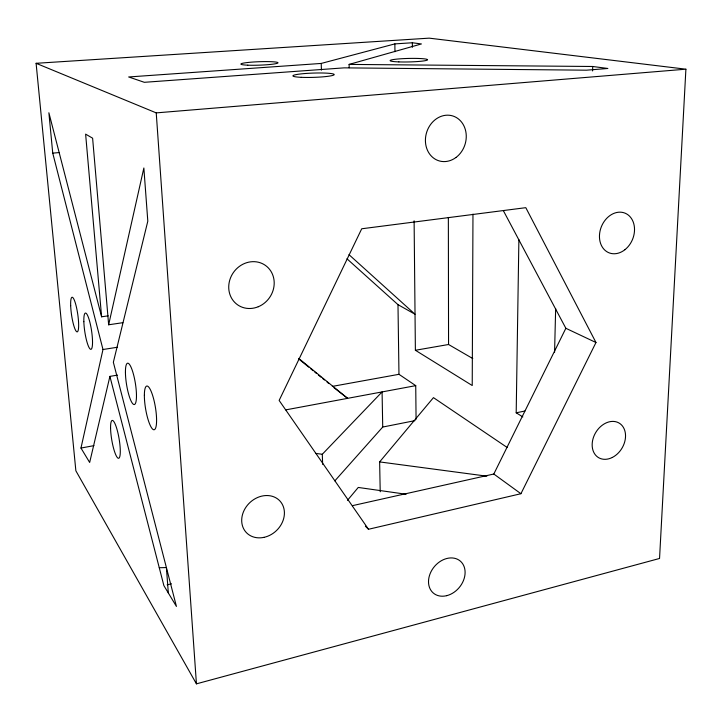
<?xml version="1.0" encoding="UTF-8"?>
<svg xmlns="http://www.w3.org/2000/svg" width="722" height="722" viewBox="0 0 722 722"><rect width="100%" height="100%" fill="white"/><g stroke="black" fill="none" stroke-linecap="round" stroke-linejoin="round"><path stroke-width="1.08" d="M472.973 214.109L472.224 385.521L415.385 350.269L414.112 220.806M522.827 416.919L516.194 412.803L518.883 239.641M554.568 352.408L555.66 308.538M592.582 70.946L592.726 66.487L349.105 64.411L349.186 67.733M685.9 69.186L659.547 558.467L196.438 683.851L75.864 470.789L36.1 63.301L429.193 38.149L685.9 69.186L156.232 112.885L36.1 63.301M117.533 375.115L109.906 376.379L89.663 462.468L80.972 448.055L102.984 349.511L52.742 153.145L48.879 112.758L101.603 316.805L108.174 315.839M122.848 322.68L108.652 324.792L143.858 167.991L147.811 221.149L113.354 362.282L176.43 606.426L163.876 585.596L109.906 376.379M352.444 505.662L493.812 474.02L565.858 328.293L503.451 210.833M520.923 493.722L595.975 342.517L525.806 207.674L361.713 228.775L279.134 400.439L368.5 529.271L520.923 493.722L493.812 474.02M347.453 500.355L358.256 487.449L406.071 494.245M380.214 491.772L379.637 461.909L433.453 397.632L507.151 447.469M334.855 480.843L382.723 427.045L415.006 420.628M322.644 464.354L322.301 454.273L382.082 391.92L382.723 427.045M349.105 64.411L421.422 43.952L412.343 42.76L394.853 43.898L321.218 63.437L128.66 76.965L144.328 82.308L344.141 67.859L586.435 70.187L607.861 68.473L592.726 66.487M167.134 584.82L171.484 583.8M516.194 412.803L524.912 411.035M80.972 448.055L93.941 445.636M285.75 409.879L415.737 385.647L416.071 419.292M332.31 386.396L398.968 374.312L415.737 385.647M415.385 350.269L448.561 344.502L472.775 358.554M102.984 349.511L117.352 347.264M52.742 153.145L59.421 152.532M159.273 567.736L166.394 567.555L168.325 592.979M315.622 453.389L322.301 454.273M379.637 461.909L486.827 476.177M565.858 328.293L595.975 342.517M346.966 258.792L397.984 304.648L415.033 314.25L348.988 254.658M334.006 387.723L347.607 398.345L298.709 358.392M299.161 359.321L308.754 367.155M310.505 368.581L313.113 370.72M314.864 372.146L316.606 373.572M318.348 374.998L320.965 377.137M322.716 378.563L324.458 379.98M327.075 382.118L328.817 383.544M365.386 526.212L368.5 529.271M101.603 316.805L85.62 134.121L92.615 138.2L108.652 324.792M156.232 112.885L196.438 683.851M321.218 63.437L321.425 70.133M394.853 43.898L394.961 51.704M397.984 304.648L398.968 374.312M412.343 42.76L412.388 47.273M448.353 217.412L448.561 344.502M301.291 77.326A20.667 2.148 -1.8 0 0 334.069 74.835A20.667 2.148 -1.8 0 0 305.244 73.509A20.667 2.148 -1.8 0 0 301.291 77.326M247.772 65.179A18.573 1.724 -2 0 0 277.771 63.067A18.573 1.724 -2 0 0 252.754 62.056A18.573 1.724 -2 0 0 247.772 65.179M398.869 61.902A18.772 1.76 -1.3 0 0 427.586 59.809A18.772 1.76 -1.3 0 0 400.051 58.834A18.772 1.76 -1.3 0 0 398.869 61.902M455.934 157.513A23.483 20.126 -73.1 0 0 456.169 117.424A23.483 20.126 -73.1 0 0 425.411 140.221A23.483 20.126 -73.1 0 0 455.934 157.513M263.909 537.367A23.05 19.304 -43.5 0 0 281.111 502.431A23.05 19.304 -43.5 0 0 244.144 510.292A23.05 19.304 -43.5 0 0 263.909 537.367M446.71 595.668A20.92 16.254 -50.3 0 0 462.703 563.819A20.92 16.254 -50.3 0 0 431.007 571.716A20.92 16.254 -50.3 0 0 446.71 595.668M612.328 457.45A20.117 15.297 -59.2 0 0 621.245 424.68A20.117 15.297 -59.2 0 0 592.97 438.958A20.117 15.297 -59.2 0 0 612.328 457.45M624.918 249.704A21.38 16.823 -68 0 0 626.579 213.902A21.38 16.823 -68 0 0 599.477 235.3A21.38 16.823 -68 0 0 624.918 249.704M258.259 306.742A24.124 21.994 -54.4 0 0 266.86 266.526A24.124 21.994 -54.4 0 0 229.271 281.995A24.124 21.994 -54.4 0 0 258.259 306.742M83.851 321.669A18.321 3.411 81.4 0 0 90.71 349.331A18.321 3.411 81.4 0 0 89.97 322.635A18.321 3.411 81.4 0 0 83.851 321.669M70.675 305.65A17.499 3.114 81.6 0 0 77.083 331.876A17.499 3.114 81.6 0 0 76.198 306.164A17.499 3.114 81.6 0 0 70.675 305.65M125.429 372.227A20.938 4.449 80.8 0 0 133.778 404.491A20.938 4.449 80.8 0 0 133.615 374.862A20.938 4.449 80.8 0 0 125.429 372.227M144.364 395.232A22.156 4.964 80.5 0 0 153.434 429.662A22.156 4.964 80.5 0 0 153.596 398.761A22.156 4.964 80.5 0 0 144.364 395.232M110.574 428.065A19.196 3.709 80.4 0 0 118.047 458.172A19.196 3.709 80.4 0 0 117.659 431.846A19.196 3.709 80.4 0 0 110.574 428.065"/></g></svg>
